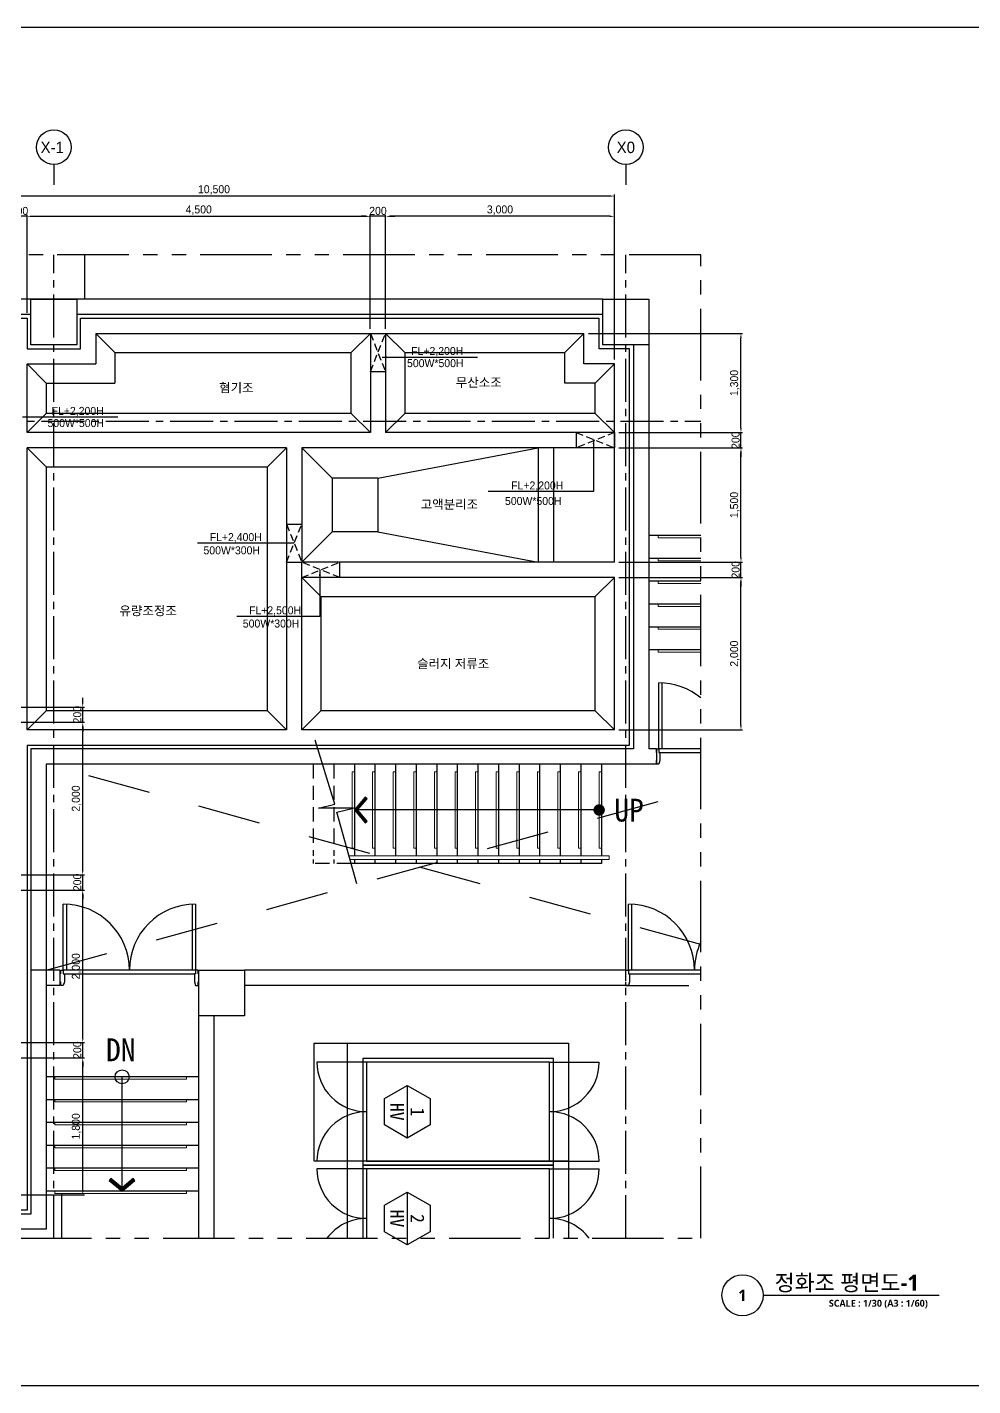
# Model space of a CAD drawing. Extents: x -446 to 204872, y -474580 to 19085.
# Drawn here: x 84985 to 97385, y 0 to 17820 of the extents above; entities that cross this region are included whole.
import ezdxf
from ezdxf.enums import TextEntityAlignment as Align

# ---------------------------------------------------------------- set-up
doc = ezdxf.new("R2010")
doc.units = 0
doc.header["$LTSCALE"] = 750
doc.header["$MEASUREMENT"] = 0
for name, pattern in [('CENTER2', [1.125, 0.75, -0.125, 0.125, -0.125]), ('HIDDEN2', [0.1875, 0.125, -0.0625]), ('PHANTOM2', [1.25, 0.625, -0.125, 0.125, -0.125, 0.125, -0.125]), ('지하2층 평면도 정화조변경안$0$HID', [2, 1.1, -0.9]), ('지하2층 평면도 정화조변경안$0$HIDDEN', [0.375, 0.25, -0.125])]:
    doc.linetypes.add(name, pattern=pattern)
doc.layers.get('0').update_dxf_attribs({"linetype": 'CONTINUOUS'})
doc.layers.get('DEFPOINTS').update_dxf_attribs({"linetype": 'CONTINUOUS'})
for name, color, linetype in [('A-ANNO-TEXT2', 3, 'CONTINUOUS'), ('A-ANNO-TITL', 7, 'CONTINUOUS'), ('AA-XXXX-TXT1', 2, 'CONTINUOUS'), ('지하2층 평면도 정화조변경안$0$A-ELE8', 8, 'CONTINUOUS'), ('지하2층 평면도 정화조변경안$0$A-PK', 6, 'CONTINUOUS'), ('지하2층 평면도 정화조변경안$0$AA-DWXM-DOOR', 7, 'CONTINUOUS'), ('지하2층 평면도 정화조변경안$0$COL', 2, 'CONTINUOUS'), ('지하2층 평면도 정화조변경안$0$FIN', 5, 'CONTINUOUS'), ('지하2층 평면도 정화조변경안$0$WAL', 3, 'CONTINUOUS')]:
    doc.layers.add(name, color=color, linetype=linetype)
for name, color, linetype, lineweight in [('지하2층 평면도 정화조변경안$0$XR-평면도$0$A-SSXK-LEAD', 7, 'CONTINUOUS', 25), ('지하2층 평면도 정화조변경안$0$XR-평면도$0$A-SSXM-STAIR', 7, 'CONTINUOUS', 25), ('지하2층 평면도 정화조변경안$0$XR-평면도$0$A-SSXS-HAND', 6, 'CONTINUOUS', 20), ('지하2층 평면도 정화조변경안$0$XR-평면도$0$A-SSXS-NONS', 8, 'CONTINUOUS', 18)]:
    doc.layers.add(name, color=color, linetype=linetype, lineweight=lineweight)
doc.styles.add('SH_대대리576', font='')
doc.styles.get("Standard").update_dxf_attribs({"font": 'NanumGothicBold.ttf'})
doc.styles.add('송현도면폼(2020)$0$기문-1', font='')
doc.styles.add('송현플러스-돋움체', font='')
doc.styles.add('지하2층 평면도 정화조변경안$0$돋움체', font='')
doc.styles.get('SH_대대리576').set_extended_font_data('NanumGothic', bold=True)
doc.styles.get('송현도면폼(2020)$0$기문-1').set_extended_font_data('Dotum')
doc.styles.get('송현플러스-돋움체').set_extended_font_data('DotumChe')
doc.styles.get('지하2층 평면도 정화조변경안$0$돋움체').set_extended_font_data('DotumChe')
doc.dimstyles.new('cwn', dxfattribs={"dimscale": 20, "dimtxt": 3, "dimasz": 2, "dimexe": 1, "dimexo": 2, "dimgap": 1, "dimtad": 1, "dimdec": 0, "dimzin": 1, "dimdsep": 46, "dimlunit": 6, "dimtxsty": 'Standard', "dimcen": 0.09, "dimclrd": 4, "dimclre": 4, "dimclrt": 7, "dimadec": 0, "dimazin": 0, "dimtfac": 1, "dimtdec": 0, "dimtix": 1, "dimtmove": 1, "dimatfit": 3, "dimfxl": 2, "dimtolj": 1, "dimtzin": 1, "dimarcsym": 0})

# ---------------------------------------------------------------- blocks, each defined once
blk = doc.blocks.new('*U241')
at = {"layer": 'A-ANNO-TITL'}
blk.add_line((0, 0), (3850, 0), dxfattribs=at)
blk.add_circle((-450, 0), 450, dxfattribs=at)
at = {"layer": 'AA-XXXX-TXT1', "style": 'SH_대대리576'}
blk.add_attdef('DWG.TITLE', (250, 100), '', height=350, dxfattribs=at)
at = {"layer": 'AA-XXXX-TXT1', "color": 7, "style": 'SH_대대리576'}
blk.add_attdef('NO1', text='', height=300, dxfattribs=at).set_placement((-450, 0), align=Align.MIDDLE)
at = {"layer": 'AA-XXXX-TXT1', "style": 'SH_대대리576'}
blk.add_attdef('SCALE', text='', height=150, dxfattribs=at).set_placement((3600, -100), align=Align.TOP_RIGHT)
blk = doc.blocks.new('지하2층 평면도 정화조변경안$0$XR-평면도$0$8F-PLAN$0$arrow2')
at = {"color": 8}
blk.add_lwpolyline([(0, 0.87), (0.74, 0), (0, -0.87), (0.15, -1), (1, 0), (0.15, 1)], close=True, dxfattribs=at)
for points in [[(0, 0.87), (0.15, 1), (0.74, 0), (1, 0)], [(0.74, 0), (1, 0), (0, -0.87), (0.15, -1)]]:
    blk.add_solid(points, dxfattribs=at)
blk = doc.blocks.new('*D958')
at = {"color": 4, "lineweight": -2, "ltscale": 100}
for p, q in [((84725, 15339), (84665, 15339)), ((84785, 13873), (84785, 15360)), ((84985, 15339), (84785, 15339)), ((84985, 14073), (84985, 15360)), ((85045, 15339), (85105, 15339))]:
    blk.add_line(p, q, dxfattribs=at)
at = {"color": 4}
for points in [[(84725, 15329), (84725, 15349), (84785, 15339)], [(85045, 15349), (85045, 15329), (84985, 15339)]]:
    blk.add_solid(points, dxfattribs=at)
at = {"layer": 'DEFPOINTS', "color": 0}
for p in [(84785, 15339), (84985, 14013), (84785, 13813)]:
    blk.add_point(p, dxfattribs=at)
at = {"color": 7, "insert": (84885, 15410), "char_height": 105, "attachment_point": 5, "style": '송현도면폼(2020)$0$기문-1'}
blk.add_mtext('\\A1;200', dxfattribs=at)
blk = doc.blocks.new('*D959')
at = {"color": 4, "lineweight": -2, "ltscale": 100}
for p, q in [((84985, 14073), (84985, 15360)), ((85045, 15339), (89425, 15339)), ((89485, 13863), (89485, 15360))]:
    blk.add_line(p, q, dxfattribs=at)
at = {"color": 4}
for points in [[(85045, 15349), (85045, 15329), (84985, 15339)], [(89425, 15329), (89425, 15349), (89485, 15339)]]:
    blk.add_solid(points, dxfattribs=at)
at = {"layer": 'DEFPOINTS', "color": 0}
for p in [(89485, 15339), (84985, 14013), (89485, 13803)]:
    blk.add_point(p, dxfattribs=at)
at = {"color": 7, "insert": (87235, 15420), "char_height": 105, "attachment_point": 5, "style": '송현도면폼(2020)$0$기문-1'}
blk.add_mtext('\\A1;4,500', dxfattribs=at)
blk = doc.blocks.new('*D960')
at = {"color": 4, "lineweight": -2, "ltscale": 100}
for p, q in [((89425, 15339), (89365, 15339)), ((89485, 14672), (89485, 15360)), ((89685, 15339), (89485, 15339)), ((89685, 14682), (89685, 15360)), ((89745, 15339), (89805, 15339))]:
    blk.add_line(p, q, dxfattribs=at)
at = {"color": 4}
for points in [[(89425, 15329), (89425, 15349), (89485, 15339)], [(89745, 15349), (89745, 15329), (89685, 15339)]]:
    blk.add_solid(points, dxfattribs=at)
at = {"layer": 'DEFPOINTS', "color": 0}
for p in [(89485, 15339), (89685, 14622), (89485, 14612)]:
    blk.add_point(p, dxfattribs=at)
at = {"color": 7, "insert": (89585, 15410), "char_height": 105, "attachment_point": 5, "style": '송현도면폼(2020)$0$기문-1'}
blk.add_mtext('\\A1;200', dxfattribs=at)
blk = doc.blocks.new('*D961')
at = {"color": 4, "lineweight": -2, "ltscale": 100}
for p, q in [((89685, 13863), (89685, 15360)), ((92625, 15339), (89745, 15339)), ((92685, 13463), (92685, 15360))]:
    blk.add_line(p, q, dxfattribs=at)
at = {"color": 4}
for points in [[(89745, 15349), (89745, 15329), (89685, 15339)], [(92625, 15329), (92625, 15349), (92685, 15339)]]:
    blk.add_solid(points, dxfattribs=at)
at = {"layer": 'DEFPOINTS', "color": 0}
for p in [(89685, 15339), (89685, 13803), (92685, 13403)]:
    blk.add_point(p, dxfattribs=at)
at = {"color": 7, "insert": (91185, 15420), "char_height": 105, "attachment_point": 5, "style": '송현도면폼(2020)$0$기문-1'}
blk.add_mtext('\\A1;3,000', dxfattribs=at)
blk = doc.blocks.new('*D974')
at = {"color": 4, "lineweight": -2, "ltscale": 100}
for p, q in [((84845, 4303), (85735, 4303)), ((85714, 2563), (85714, 4243)), ((84845, 2503), (85735, 2503))]:
    blk.add_line(p, q, dxfattribs=at)
at = {"color": 4}
for points in [[(85724, 4243), (85704, 4243), (85714, 4303)], [(85704, 2563), (85724, 2563), (85714, 2503)]]:
    blk.add_solid(points, dxfattribs=at)
at = {"layer": 'DEFPOINTS', "color": 0}
for p in [(84785, 4303), (85714, 4303), (84785, 2503)]:
    blk.add_point(p, dxfattribs=at)
at = {"color": 7, "insert": (85633, 3403), "char_height": 105, "attachment_point": 5, "rotation": 90, "style": '송현도면폼(2020)$0$기문-1'}
blk.add_mtext('\\A1;1,800', dxfattribs=at)
blk = doc.blocks.new('*D975')
at = {"color": 4, "lineweight": -2, "ltscale": 100}
for p, q in [((84845, 4503), (85735, 4503)), ((85714, 4563), (85714, 4623)), ((85714, 4303), (85714, 4503)), ((84845, 4303), (85735, 4303)), ((85714, 4243), (85714, 4183))]:
    blk.add_line(p, q, dxfattribs=at)
at = {"color": 4}
for points in [[(85704, 4563), (85724, 4563), (85714, 4503)], [(85724, 4243), (85704, 4243), (85714, 4303)]]:
    blk.add_solid(points, dxfattribs=at)
at = {"layer": 'DEFPOINTS', "color": 0}
for p in [(84785, 4503), (85714, 4503), (84785, 4303)]:
    blk.add_point(p, dxfattribs=at)
at = {"color": 7, "insert": (85643, 4403), "char_height": 105, "attachment_point": 5, "rotation": 90, "style": '송현도면폼(2020)$0$기문-1'}
blk.add_mtext('\\A1;200', dxfattribs=at)
blk = doc.blocks.new('*D976')
at = {"color": 4, "lineweight": -2, "ltscale": 100}
for p, q in [((84845, 6503), (85735, 6503)), ((85714, 4563), (85714, 6443)), ((84845, 4503), (85735, 4503))]:
    blk.add_line(p, q, dxfattribs=at)
at = {"color": 4}
for points in [[(85724, 6443), (85704, 6443), (85714, 6503)], [(85704, 4563), (85724, 4563), (85714, 4503)]]:
    blk.add_solid(points, dxfattribs=at)
at = {"layer": 'DEFPOINTS', "color": 0}
for p in [(84785, 6503), (85714, 6503), (84785, 4503)]:
    blk.add_point(p, dxfattribs=at)
at = {"color": 7, "insert": (85633, 5503), "char_height": 105, "attachment_point": 5, "rotation": 90, "style": '송현도면폼(2020)$0$기문-1'}
blk.add_mtext('\\A1;2,000', dxfattribs=at)
blk = doc.blocks.new('*D977')
at = {"color": 4, "lineweight": -2, "ltscale": 100}
for p, q in [((85714, 6763), (85714, 6823)), ((84845, 6703), (85735, 6703)), ((85714, 6503), (85714, 6703)), ((84845, 6503), (85735, 6503)), ((85714, 6443), (85714, 6383))]:
    blk.add_line(p, q, dxfattribs=at)
at = {"color": 4}
for points in [[(85704, 6763), (85724, 6763), (85714, 6703)], [(85724, 6443), (85704, 6443), (85714, 6503)]]:
    blk.add_solid(points, dxfattribs=at)
at = {"layer": 'DEFPOINTS', "color": 0}
for p in [(84785, 6703), (85714, 6703), (84785, 6503)]:
    blk.add_point(p, dxfattribs=at)
at = {"color": 7, "insert": (85643, 6603), "char_height": 105, "attachment_point": 5, "rotation": 90, "style": '송현도면폼(2020)$0$기문-1'}
blk.add_mtext('\\A1;200', dxfattribs=at)
blk = doc.blocks.new('*D978')
at = {"color": 4, "lineweight": -2, "ltscale": 100}
for p, q in [((85081, 8703), (85735, 8703)), ((85714, 6763), (85714, 8643)), ((84845, 6703), (85735, 6703))]:
    blk.add_line(p, q, dxfattribs=at)
at = {"color": 4}
for points in [[(85724, 8643), (85704, 8643), (85714, 8703)], [(85704, 6763), (85724, 6763), (85714, 6703)]]:
    blk.add_solid(points, dxfattribs=at)
at = {"layer": 'DEFPOINTS', "color": 0}
for p in [(85021, 8703), (85714, 8703), (84785, 6703)]:
    blk.add_point(p, dxfattribs=at)
at = {"color": 7, "insert": (85633, 7703), "char_height": 105, "attachment_point": 5, "rotation": 90, "style": '송현도면폼(2020)$0$기문-1'}
blk.add_mtext('\\A1;2,000', dxfattribs=at)
blk = doc.blocks.new('*D979')
at = {"color": 4, "lineweight": -2, "ltscale": 100}
for p, q in [((92745, 10603), (94366, 10603)), ((94345, 8663), (94345, 10543)), ((92745, 8603), (94366, 8603))]:
    blk.add_line(p, q, dxfattribs=at)
at = {"color": 4}
for points in [[(94355, 10543), (94335, 10543), (94345, 10603)], [(94335, 8663), (94355, 8663), (94345, 8603)]]:
    blk.add_solid(points, dxfattribs=at)
at = {"layer": 'DEFPOINTS', "color": 0}
for p in [(92685, 10603), (94345, 10603), (92685, 8603)]:
    blk.add_point(p, dxfattribs=at)
at = {"color": 7, "insert": (94265, 9603), "char_height": 105, "attachment_point": 5, "rotation": 90, "style": '송현도면폼(2020)$0$기문-1'}
blk.add_mtext('\\A1;2,000', dxfattribs=at)
blk = doc.blocks.new('*D980')
at = {"color": 4, "lineweight": -2, "ltscale": 100}
for p, q in [((94345, 10863), (94345, 10923)), ((92745, 10803), (94366, 10803)), ((94345, 10603), (94345, 10803)), ((92745, 10603), (94366, 10603)), ((94345, 10543), (94345, 10483))]:
    blk.add_line(p, q, dxfattribs=at)
at = {"color": 4}
for points in [[(94335, 10863), (94355, 10863), (94345, 10803)], [(94355, 10543), (94335, 10543), (94345, 10603)]]:
    blk.add_solid(points, dxfattribs=at)
at = {"layer": 'DEFPOINTS', "color": 0}
for p in [(92685, 10803), (94345, 10803), (92685, 10603)]:
    blk.add_point(p, dxfattribs=at)
at = {"color": 7, "insert": (94275, 10703), "char_height": 105, "attachment_point": 5, "rotation": 90, "style": '송현도면폼(2020)$0$기문-1'}
blk.add_mtext('\\A1;200', dxfattribs=at)
blk = doc.blocks.new('*D981')
at = {"color": 4, "lineweight": -2, "ltscale": 100}
for p, q in [((82185, 14471), (82185, 15626)), ((92625, 15605), (82245, 15605)), ((92685, 14471), (92685, 15626))]:
    blk.add_line(p, q, dxfattribs=at)
at = {"color": 4}
for points in [[(82245, 15615), (82245, 15595), (82185, 15605)], [(92625, 15595), (92625, 15615), (92685, 15605)]]:
    blk.add_solid(points, dxfattribs=at)
at = {"layer": 'DEFPOINTS', "color": 0}
for p in [(82185, 15605), (82185, 14411), (92685, 14411)]:
    blk.add_point(p, dxfattribs=at)
at = {"color": 7, "insert": (87435, 15685), "char_height": 105, "attachment_point": 5, "style": '송현도면폼(2020)$0$기문-1'}
blk.add_mtext('\\A1;10,500', dxfattribs=at)
blk = doc.blocks.new('A$Ca4545229')
at = {"color": 7}
blk.add_line((456, 228), (720, 228), dxfattribs=at)
blk.add_circle((228, 228), 228, dxfattribs=at)
blk = doc.blocks.new('*D991')
at = {"color": 4, "lineweight": -2}
for p, q in [((85714, 8963), (85714, 9023)), ((84845, 8903), (85735, 8903)), ((85714, 8703), (85714, 8903)), ((84845, 8703), (85735, 8703)), ((85714, 8643), (85714, 8583))]:
    blk.add_line(p, q, dxfattribs=at)
at = {"color": 4}
for points in [[(85704, 8963), (85724, 8963), (85714, 8903)], [(85724, 8643), (85704, 8643), (85714, 8703)]]:
    blk.add_solid(points, dxfattribs=at)
at = {"layer": 'DEFPOINTS', "color": 0}
for p in [(84785, 8903), (85714, 8903), (84785, 8703)]:
    blk.add_point(p, dxfattribs=at)
at = {"color": 7, "insert": (85643, 8803), "char_height": 105, "attachment_point": 5, "rotation": 90, "style": '송현도면폼(2020)$0$기문-1'}
blk.add_mtext('\\A1;200', dxfattribs=at)
blk = doc.blocks.new('*D997')
at = {"color": 4, "lineweight": -2}
for p, q in [((92745, 12303), (94366, 12303)), ((94345, 10863), (94345, 12243)), ((92745, 10803), (94366, 10803))]:
    blk.add_line(p, q, dxfattribs=at)
at = {"color": 4}
for points in [[(94355, 12243), (94335, 12243), (94345, 12303)], [(94335, 10863), (94355, 10863), (94345, 10803)]]:
    blk.add_solid(points, dxfattribs=at)
at = {"layer": 'DEFPOINTS', "color": 0}
for p in [(92685, 12303), (94345, 12303), (92685, 10803)]:
    blk.add_point(p, dxfattribs=at)
at = {"color": 7, "insert": (94265, 11553), "char_height": 105, "attachment_point": 5, "rotation": 90, "style": '송현도면폼(2020)$0$기문-1'}
blk.add_mtext('\\A1;1,500', dxfattribs=at)
blk = doc.blocks.new('*D998')
at = {"color": 4, "lineweight": -2}
for p, q in [((92745, 12503), (94366, 12503)), ((94345, 12563), (94345, 12623)), ((94345, 12303), (94345, 12503)), ((92745, 12303), (94366, 12303)), ((94345, 12243), (94345, 12183))]:
    blk.add_line(p, q, dxfattribs=at)
at = {"color": 4}
for points in [[(94335, 12563), (94355, 12563), (94345, 12503)], [(94355, 12243), (94335, 12243), (94345, 12303)]]:
    blk.add_solid(points, dxfattribs=at)
at = {"layer": 'DEFPOINTS', "color": 0}
for p in [(92685, 12503), (94345, 12503), (92685, 12303)]:
    blk.add_point(p, dxfattribs=at)
at = {"color": 7, "insert": (94275, 12403), "char_height": 105, "attachment_point": 5, "rotation": 90, "style": '송현도면폼(2020)$0$기문-1'}
blk.add_mtext('\\A1;200', dxfattribs=at)
blk = doc.blocks.new('*D999')
at = {"color": 4, "lineweight": -2}
for p, q in [((92345, 13803), (94366, 13803)), ((94345, 12563), (94345, 13743)), ((92745, 12503), (94366, 12503))]:
    blk.add_line(p, q, dxfattribs=at)
at = {"color": 4}
for points in [[(94355, 13743), (94335, 13743), (94345, 13803)], [(94335, 12563), (94355, 12563), (94345, 12503)]]:
    blk.add_solid(points, dxfattribs=at)
at = {"layer": 'DEFPOINTS', "color": 0}
for p in [(92285, 13803), (94345, 13803), (92685, 12503)]:
    blk.add_point(p, dxfattribs=at)
at = {"color": 7, "insert": (94265, 13153), "char_height": 105, "attachment_point": 5, "rotation": 90, "style": '송현도면폼(2020)$0$기문-1'}
blk.add_mtext('\\A1;1,300', dxfattribs=at)

msp = doc.modelspace()

# ---------------------------------------------------------------- linework, layer by layer
at = {"color": 1, "linetype": 'CENTER2'}
for p, q in [((85335.4, 1937.4), (85335.4, 14832.7)), ((92835.4, 1937.4), (92835.4, 14832.7)), ((79266.8, 12652.7), (93818.1, 12652.7))]:
    msp.add_line(p, q, dxfattribs=at)
at = {"linetype": 'Continuous'}
for p, q in [((92485.4, 13602.7), (92485.4, 14002.7)), ((85885.4, 13802.7), (89485.4, 13802.7)), ((85885.4, 13802.7), (85885.4, 13402.7)), ((89485.4, 13802.7), (89485.4, 12502.7)), ((89685.4, 13802.7), (92285.4, 13802.7)), ((89685.4, 13802.7), (89685.4, 12502.7)), ((92285.4, 13402.7), (92285.4, 13802.7)), ((92885.4, 13602.7), (92485.4, 13602.7)), ((92885.4, 8402.7), (92885.4, 13602.7)), ((84985.4, 12502.7), (84985.4, 13402.7)), ((92685.4, 13402.7), (92285.4, 13402.7)), ((92685.4, 10802.7), (92685.4, 13402.7)), ((89485.4, 12502.7), (84985.4, 12502.7)), ((92685.4, 12502.7), (89685.4, 12502.7)), ((88385.4, 12302.7), (84985.4, 12302.7)), ((84985.4, 8602.7), (84985.4, 12302.7)), ((88385.4, 12302.7), (88385.4, 8602.7)), ((92685.4, 12302.7), (88585.4, 12302.7)), ((88585.4, 12302.7), (88585.4, 10802.7)), ((91685.4, 12302.7), (91685.4, 10802.7)), ((91885.4, 12302.7), (91885.4, 10802.7)), ((92685.4, 10802.7), (88585.4, 10802.7)), ((92685.4, 10602.7), (88585.4, 10602.7)), ((88585.4, 8602.7), (88585.4, 10602.7)), ((92685.4, 8602.7), (92685.4, 10602.7)), ((88385.4, 8602.7), (84985.4, 8602.7)), ((92685.4, 8602.7), (88585.4, 8602.7)), ((84985.4, 8402.7), (92885.4, 8402.7)), ((84985.4, 8402.7), (84985.4, 2302.7)), ((84985.4, 2302.7), (80035.4, 2302.7))]:
    msp.add_line(p, q, dxfattribs=at)
at = {"color": 8}
for p, q in [((86135.4, 13552.7), (85885.4, 13802.7)), ((89485.4, 13802.7), (89235.4, 13552.7)), ((89935.4, 13552.7), (89685.4, 13802.7)), ((92285.4, 13802.7), (92035.4, 13552.7)), ((86135.4, 13552.7), (89235.4, 13552.7)), ((86135.4, 13552.7), (86135.4, 13152.7)), ((89235.4, 12752.7), (89235.4, 13552.7)), ((89935.4, 13552.7), (92035.4, 13552.7)), ((89935.4, 13552.7), (89935.4, 12752.7)), ((92035.4, 13152.7), (92035.4, 13552.7)), ((85235.4, 13152.7), (84985.4, 13402.7)), ((92685.4, 13402.7), (92435.4, 13152.7)), ((85235.4, 13152.7), (85235.4, 12752.7)), ((85235.4, 13152.7), (86135.4, 13152.7)), ((92435.4, 13152.7), (92035.4, 13152.7)), ((92435.4, 12752.7), (92435.4, 13152.7)), ((85235.4, 12752.7), (84985.4, 12502.7)), ((89235.4, 12752.7), (85235.4, 12752.7)), ((89235.4, 12752.7), (89485.4, 12502.7)), ((89935.4, 12752.7), (89685.4, 12502.7)), ((92435.4, 12752.7), (89935.4, 12752.7)), ((92435.4, 12752.7), (92685.4, 12502.7)), ((85235.4, 12052.7), (84985.4, 12302.7)), ((88385.4, 12302.7), (88135.4, 12052.7)), ((88985.4, 11902.7), (88585.4, 12302.7)), ((89585.4, 11902.7), (91685.4, 12302.7)), ((85235.4, 12052.7), (88135.4, 12052.7)), ((85235.4, 12052.7), (85235.4, 8852.7)), ((88135.4, 8852.7), (88135.4, 12052.7)), ((88985.4, 11902.7), (88985.4, 11202.7)), ((89585.4, 11902.7), (88985.4, 11902.7)), ((89585.4, 11902.7), (89585.4, 11202.7)), ((88985.4, 11202.7), (88585.4, 10802.7)), ((89585.4, 11202.7), (88985.4, 11202.7)), ((89585.4, 11202.7), (91685.4, 10802.7)), ((88835.4, 10352.7), (88585.4, 10602.7)), ((92685.4, 10602.7), (92435.4, 10352.7)), ((88835.4, 10352.7), (92435.4, 10352.7)), ((88835.4, 10352.7), (88835.4, 8852.7)), ((92435.4, 8852.7), (92435.4, 10352.7)), ((85235.4, 8852.7), (84985.4, 8602.7)), ((88135.4, 8852.7), (85235.4, 8852.7)), ((88135.4, 8852.7), (88385.4, 8602.7)), ((88835.4, 8852.7), (88585.4, 8602.7)), ((92435.4, 8852.7), (88835.4, 8852.7)), ((92435.4, 8852.7), (92685.4, 8602.7))]:
    msp.add_line(p, q, dxfattribs=at)
at = {"color": 1, "linetype": 'HIDDEN2', "ltscale": 5}
for p, q in [((89485.4, 13802.7), (89685.4, 13802.7)), ((89485.4, 13302.7), (89685.4, 13302.7)), ((92185.4, 12502.7), (92185.4, 12302.7)), ((92685.4, 12502.7), (92685.4, 12302.7)), ((88385.4, 11302.7), (88585.4, 11302.7)), ((88385.4, 10802.7), (88585.4, 10802.7)), ((88585.4, 10602.7), (88585.4, 10802.7)), ((89085.4, 10602.7), (89085.4, 10802.7))]:
    msp.add_line(p, q, dxfattribs=at)
at = {"color": 1, "linetype": 'HIDDEN2'}
for p, q in [((89485.4, 13302.7), (89685.4, 13802.7)), ((89485.4, 13802.7), (89685.4, 13302.7)), ((92185.4, 12502.7), (92685.4, 12302.7)), ((92685.4, 12502.7), (92185.4, 12302.7)), ((88385.4, 10802.7), (88585.4, 11302.7)), ((88385.4, 11302.7), (88585.4, 10802.7)), ((89085.4, 10602.7), (88585.4, 10802.7)), ((88585.4, 10602.7), (89085.4, 10802.7))]:
    msp.add_line(p, q, dxfattribs=at)
at = {"color": 7}
msp.add_line((84985.4, 13402.7), (85885.4, 13402.7), dxfattribs=at)
msp.add_line((85235.4, 5452.7), (85035.4, 5452.7))
at = {"color": 5}
msp.add_line((85435.4, 2522.7), (85435.4, 1937.4), dxfattribs=at)
at = {"color": 11, "linetype": 'PHANTOM2', "ltscale": 2, "elevation": -103000}
msp.add_lwpolyline([(79266.8, 1937.4), (93818.1, 1937.4), (93818.1, 14832.7), (79266.8, 14832.7)], close=True, dxfattribs=at)
at = {"linetype": 'Continuous'}
msp.add_lwpolyline([(81985.4, 8102.7), (81985.4, 14002.7), (84985.4, 14002.7), (84985.4, 13602.7), (85685.4, 13602.7), (85685.4, 14002.7), (92485.4, 14002.7)], dxfattribs=at)
at = {"color": 8}
msp.add_lwpolyline([(86230.4, 2596.5), (86230.4, 4052.7)], dxfattribs=at)
msp.add_circle((86230.4, 4052.7), 92, dxfattribs=at)
at = {"layer": 'DEFPOINTS', "color": 151}
msp.add_lwpolyline([(75600, 17820), (100800, 17820), (100800, 0), (75600, 0)], close=True, dxfattribs=at)
at = {"layer": '지하2층 평면도 정화조변경안$0$A-ELE8', "linetype": '지하2층 평면도 정화조변경안$0$HID'}
msp.add_line((93818.1, 5788), (85235.4, 8152.7), dxfattribs=at)
at = {"layer": '지하2층 평면도 정화조변경안$0$A-ELE8', "color": 8, "linetype": '지하2층 평면도 정화조변경안$0$HID'}
msp.add_line((85235.4, 5452.7), (93818.1, 7817.3), dxfattribs=at)
at = {"layer": '지하2층 평면도 정화조변경안$0$A-PK'}
for points in [[(85735.4, 14252.7), (80735.4, 14252.7), (80735.4, 14832.7)], [(85735.4, 14832.7), (85735.4, 14252.7)]]:
    msp.add_lwpolyline(points, dxfattribs=at)
at = {"layer": '지하2층 평면도 정화조변경안$0$AA-DWXM-DOOR', "color": 4, "ltscale": 0.3}
for p, q in [((93283.4, 8304.7), (93818.1, 8304.7)), ((93818.1, 8352.7), (93309, 8352.7))]:
    msp.add_line(p, q, dxfattribs=at)
at = {"layer": '지하2층 평면도 정화조변경안$0$AA-DWXM-DOOR', "color": 8, "ltscale": 0.3}
for p, q in [((85473.4, 5404.7), (87177.4, 5404.7)), ((87151.8, 5452.7), (85499, 5452.7)), ((92883.4, 5404.7), (93818.1, 5404.7)), ((93818.1, 5452.7), (92909, 5452.7))]:
    msp.add_line(p, q, dxfattribs=at)
at = {"layer": '지하2층 평면도 정화조변경안$0$AA-DWXM-DOOR', "color": 4, "ltscale": 0.3}
msp.add_lwpolyline([(93309, 9218.1), (93309, 8352.7), (93269, 8352.7), (93269, 9219.1)], dxfattribs=at)
at = {"layer": '지하2층 평면도 정화조변경안$0$AA-DWXM-DOOR', "color": 4}
msp.add_lwpolyline([(93235.4, 8304.7), (93235.4, 8352.7), (93269, 8352.7), (93269, 8304.7), (93283.4, 8304.7), (93283.4, 8200.7), (93269, 8152.7), (93235.4, 8152.7), (93235.4, 8200.7)], dxfattribs=at)
at = {"layer": '지하2층 평면도 정화조변경안$0$AA-DWXM-DOOR', "color": 8, "ltscale": 0.3}
for points in [[(85499, 6318.1), (85499, 5452.7), (85459, 5452.7), (85459, 6319.1)], [(87191.8, 6319.1), (87191.8, 5452.7), (87151.8, 5452.7), (87151.8, 6318.1)], [(92909, 6318.1), (92909, 5452.7), (92869, 5452.7), (92869, 6319.1)]]:
    msp.add_lwpolyline(points, dxfattribs=at)
at = {"layer": '지하2층 평면도 정화조변경안$0$AA-DWXM-DOOR', "color": 8}
for points in [[(85425.4, 5404.7), (85425.4, 5452.7), (85459, 5452.7), (85459, 5404.7), (85473.4, 5404.7), (85473.4, 5300.7), (85459, 5252.7), (85425.4, 5252.7), (85425.4, 5300.7)], [(87225.4, 5404.7), (87225.4, 5452.7), (87191.8, 5452.7), (87191.8, 5404.7), (87177.4, 5404.7), (87177.4, 5300.7), (87191.8, 5252.7), (87225.4, 5252.7), (87225.4, 5300.7)], [(92835.4, 5404.7), (92835.4, 5452.7), (92869, 5452.7), (92869, 5404.7), (92883.4, 5404.7), (92883.4, 5300.7), (92869, 5252.7), (92835.4, 5252.7), (92835.4, 5300.7)]]:
    msp.add_lwpolyline(points, dxfattribs=at)
at = {"layer": '지하2층 평면도 정화조변경안$0$AA-DWXM-DOOR', "color": 4, "ltscale": 0.3}
msp.add_arc((93269, 8352.7), 866.4, 50.66729, 90, dxfattribs=at)
at = {"layer": '지하2층 평면도 정화조변경안$0$AA-DWXM-DOOR', "color": 8, "ltscale": 0.3}
for centre, start, end in [((85459, 5452.7), 0, 90), ((87191.8, 5452.7), 90, 180), ((92869, 5452.7), 0, 90), ((94601.8, 5452.7), 154.7556, 180)]:
    msp.add_arc(centre, 866.4, start, end, dxfattribs=at)
at = {"layer": '지하2층 평면도 정화조변경안$0$COL'}
for p, q in [((92535.4, 14252.7), (81735.4, 14252.7)), ((85035.4, 14052.7), (81935.4, 14052.7)), ((92535.4, 14052.7), (85635.4, 14052.7)), ((92935.4, 13652.7), (92935.4, 8352.7)), ((93135.4, 13652.7), (93135.4, 8352.7)), ((91927.8, 8352.7), (85035.4, 8352.7)), ((85035.4, 8352.7), (85035.4, 2252.7)), ((92935.4, 8352.7), (91927.8, 8352.7)), ((93235.4, 8352.7), (93135.4, 8352.7)), ((93235.4, 8352.7), (93235.4, 8152.7)), ((87435.4, 8152.7), (85235.4, 8152.7)), ((85235.4, 8152.7), (85235.4, 2052.7)), ((93235.4, 8152.7), (87435.4, 8152.7)), ((85035.4, 2252.7), (80035.4, 2252.7)), ((85235.4, 2052.7), (80035.4, 2052.7))]:
    msp.add_line(p, q, dxfattribs=at)
at = {"layer": '지하2층 평면도 정화조변경안$0$COL', "color": 8}
for p, q in [((92835.4, 5452.7), (87835.4, 5452.7)), ((92835.4, 5252.7), (87835.4, 5252.7)), ((87235.4, 1937.4), (87235.4, 4852.7)), ((87435.4, 1937.4), (87435.4, 4852.7))]:
    msp.add_line(p, q, dxfattribs=at)
at = {"layer": '지하2층 평면도 정화조변경안$0$COL', "color": 8, "linetype": '지하2층 평면도 정화조변경안$0$HID'}
msp.add_line((92835.4, 5252.7), (93818.1, 5252.7), dxfattribs=at)
at = {"layer": '지하2층 평면도 정화조변경안$0$COL'}
for points in [[(85035.4, 14252.7), (85635.4, 14252.7), (85635.4, 13652.7), (85035.4, 13652.7), (85035.4, 14252.7)], [(92535.4, 14252.7), (93135.4, 14252.7), (93135.4, 13652.7), (92535.4, 13652.7), (92535.4, 14252.7)], [(85235.4, 5452.7), (85235.4, 5252.7)]]:
    msp.add_lwpolyline(points, dxfattribs=at)
at = {"layer": '지하2층 평면도 정화조변경안$0$COL', "color": 8}
msp.add_lwpolyline([(87235.4, 5452.7), (87835.4, 5452.7), (87835.4, 4852.7), (87235.4, 4852.7), (87235.4, 5452.7)], dxfattribs=at)
at = {"layer": '지하2층 평면도 정화조변경안$0$FIN', "color": 8, "ltscale": 3}
for p, q in [((89435.4, 4244.6), (88785.4, 4244.6)), ((91835.4, 4244.6), (92485.4, 4244.6)), ((89435.4, 2944.6), (88785.4, 2944.6)), ((91835.4, 2944.6), (92485.4, 2944.6)), ((89435.4, 2844.6), (88785.4, 2844.6)), ((91835.4, 2844.6), (92485.4, 2844.6))]:
    msp.add_line(p, q, dxfattribs=at)
at = {"layer": '지하2층 평면도 정화조변경안$0$FIN', "color": 8}
for p, q in [((89970.1, 3941), (89970.1, 3248.2)), ((89970.1, 2541), (89970.1, 1848.2))]:
    msp.add_line(p, q, dxfattribs=at)
at = {"layer": '지하2층 평면도 정화조변경안$0$FIN', "color": 8, "ltscale": 3}
for points in [[(88748.9, 4494.6), (92085.4, 4494.6), (92085.4, 2944.6), (88748.9, 2944.6)], [(89385.4, 4294.6), (89385.4, 2894.6), (91885.4, 2894.6), (91885.4, 4294.6)], [(89435.4, 4244.6), (89435.4, 2944.6), (91835.4, 2944.6), (91835.4, 4244.6)]]:
    msp.add_lwpolyline(points, close=True, dxfattribs=at)
for points in [[(89185.4, 1937.4), (89185.4, 4494.6), (92085.4, 4494.6), (92085.4, 1937.4)], [(91885.4, 1937.4), (91885.4, 2894.6), (89385.4, 2894.6), (89385.4, 1937.4)], [(91835.4, 1937.4), (91835.4, 2844.6), (89435.4, 2844.6), (89435.4, 1937.4)]]:
    msp.add_lwpolyline(points, dxfattribs=at)
at = {"layer": '지하2층 평면도 정화조변경안$0$FIN', "color": 8}
for points in [[(89670.1, 3767.8), (89970.1, 3941), (90270.1, 3767.8), (90270.1, 3421.4), (89970.1, 3248.2), (89670.1, 3421.4)], [(89670.1, 2367.8), (89970.1, 2541), (90270.1, 2367.8), (90270.1, 2021.4), (89970.1, 1848.2), (89670.1, 2021.4)]]:
    msp.add_lwpolyline(points, close=True, dxfattribs=at)
at = {"layer": '지하2층 평면도 정화조변경안$0$FIN', "color": 8, "ltscale": 3}
for centre, start, end in [((89433.4, 4242.6), 179.82302, 270.17698), ((91837.4, 4242.6), 269.82302, 0.17698), ((89433.4, 2946.6), 89.82302, 180.17698), ((91837.4, 2946.6), 359.82302, 90.17698), ((89433.4, 2842.6), 179.82302, 270.17698), ((91837.4, 2842.6), 269.82302, 0.17698), ((89433.4, 1546.6), 89.82302, 142.9003), ((91837.4, 1546.6), 37.0997, 90.17698)]:
    msp.add_arc(centre, 648, start, end, dxfattribs=at)
at = {"layer": '지하2층 평면도 정화조변경안$0$WAL', "color": 8}
for p, q in [((85415.4, 5452.7), (85235.4, 5452.7)), ((85415.4, 5452.7), (85415.4, 5252.7)), ((85415.4, 5252.7), (85235.4, 5252.7))]:
    msp.add_line(p, q, dxfattribs=at)
at = {"layer": '지하2층 평면도 정화조변경안$0$XR-평면도$0$A-SSXK-LEAD', "color": 8}
msp.add_line((92485.4, 7552.6), (89275.4, 7552.7), dxfattribs=at)
msp.add_lwpolyline([(89306.3, 6584.8), (89047.3, 7523.9), (89264.6, 7577.6), (88807.1, 7577.6), (89020.9, 7630.6), (88763.5, 8470.5)], dxfattribs=at)
at = {"layer": '지하2층 평면도 정화조변경안$0$XR-평면도$0$A-SSXK-LEAD', "color": 8, "const_width": 75}
msp.add_lwpolyline([(92522.9, 7552.6, -1), (92447.9, 7552.6, -1)], format="xyb", close=True, dxfattribs=at)
at = {"layer": '지하2층 평면도 정화조변경안$0$XR-평면도$0$A-SSXM-STAIR'}
for p, q in [((93818.1, 11152.7), (93135.4, 11152.7)), ((93818.1, 10852.7), (93135.4, 10852.7)), ((93818.1, 10552.7), (93135.4, 10552.7)), ((93818.1, 10252.7), (93135.4, 10252.7)), ((93818.1, 9952.7), (93135.4, 9952.7)), ((93818.1, 9652.7), (93135.4, 9652.7))]:
    msp.add_line(p, q, dxfattribs=at)
at = {"layer": '지하2층 평면도 정화조변경안$0$XR-평면도$0$A-SSXM-STAIR', "color": 8, "linetype": '지하2층 평면도 정화조변경안$0$HIDDEN'}
for p, q in [((88735.4, 8152.7), (88735.4, 6952.6)), ((89005.4, 8152.7), (89005.4, 6952.6)), ((89232.5, 6852.6), (88735.4, 6852.6))]:
    msp.add_line(p, q, dxfattribs=at)
at = {"layer": '지하2층 평면도 정화조변경안$0$XR-평면도$0$A-SSXM-STAIR', "color": 8}
for p, q in [((89275.4, 8152.7), (89275.4, 6952.6)), ((89545.4, 8152.7), (89545.4, 6952.6)), ((89815.4, 8152.7), (89815.4, 6952.6)), ((90085.4, 8152.7), (90085.4, 6952.6)), ((90355.4, 8152.7), (90355.4, 6952.6)), ((90625.4, 8152.7), (90625.4, 6952.6)), ((90895.4, 8152.7), (90895.4, 6952.6)), ((91165.4, 8152.7), (91165.4, 6952.6)), ((91435.4, 8152.7), (91435.4, 6952.6)), ((91705.4, 8152.7), (91705.4, 6952.6)), ((91975.4, 8152.7), (91975.4, 6952.6)), ((92245.4, 8152.7), (92245.4, 6952.6)), ((92515.4, 8152.7), (92515.4, 6952.6)), ((88735.4, 6902.6), (88735.4, 6852.6)), ((89005.4, 6902.6), (89005.4, 6852.6)), ((92515.4, 6852.6), (89232.5, 6852.6)), ((89275.4, 6902.6), (89275.4, 6852.6)), ((89545.4, 6902.6), (89545.4, 6852.6)), ((89815.4, 6902.6), (89815.4, 6852.6)), ((90085.4, 6902.6), (90085.4, 6852.6)), ((90355.4, 6902.6), (90355.4, 6852.6)), ((90625.4, 6902.6), (90625.4, 6852.6)), ((90895.4, 6902.6), (90895.4, 6852.6)), ((91165.4, 6902.6), (91165.4, 6852.6)), ((91435.4, 6902.6), (91435.4, 6852.6)), ((91705.4, 6902.6), (91705.4, 6852.6)), ((91975.4, 6902.6), (91975.4, 6852.6)), ((92245.4, 6902.6), (92245.4, 6852.6)), ((92515.4, 6902.6), (92515.4, 6852.6)), ((87225.4, 4052.7), (85235.4, 4052.7)), ((87225.4, 3752.7), (85235.4, 3752.7)), ((87225.4, 3452.7), (85235.4, 3452.7)), ((87225.4, 3152.7), (85235.4, 3152.7)), ((87225.4, 2852.7), (85235.4, 2852.7)), ((87225.4, 2552.7), (85235.4, 2552.7))]:
    msp.add_line(p, q, dxfattribs=at)
at = {"layer": '지하2층 평면도 정화조변경안$0$XR-평면도$0$A-SSXS-HAND', "color": 8}
for p, q in [((89204.9, 6952.6), (92615.4, 6952.6)), ((92615.4, 6952.6), (92615.4, 6902.6)), ((89218.7, 6902.6), (92615.4, 6902.6))]:
    msp.add_line(p, q, dxfattribs=at)
at = {"layer": '지하2층 평면도 정화조변경안$0$XR-평면도$0$A-SSXS-NONS'}
for points in [[(93818.1, 11122.7), (93260.4, 11122.7), (93260.4, 11152.7)], [(93818.1, 10822.7), (93260.4, 10822.7), (93260.4, 10852.7)], [(93818.1, 10522.7), (93260.4, 10522.7), (93260.4, 10552.7)], [(93818.1, 10222.7), (93260.4, 10222.7), (93260.4, 10252.7)], [(93818.1, 9922.7), (93260.4, 9922.7), (93260.4, 9952.7)], [(93818.1, 9622.7), (93260.4, 9622.7), (93260.4, 9652.7)]]:
    msp.add_lwpolyline(points, dxfattribs=at)
at = {"layer": '지하2층 평면도 정화조변경안$0$XR-평면도$0$A-SSXS-NONS', "color": 8}
for points in [[(89275.4, 8052.7), (89245.4, 8052.7), (89245.4, 7052.6), (89275.4, 7052.6)], [(89545.4, 8052.7), (89515.4, 8052.7), (89515.4, 7052.6), (89545.4, 7052.6)], [(89815.4, 8052.7), (89785.4, 8052.7), (89785.4, 7052.6), (89815.4, 7052.6)], [(90085.4, 8052.7), (90055.4, 8052.7), (90055.4, 7052.6), (90085.4, 7052.6)], [(90355.4, 8052.7), (90325.4, 8052.7), (90325.4, 7052.6), (90355.4, 7052.6)], [(90625.4, 8052.7), (90595.4, 8052.7), (90595.4, 7052.6), (90625.4, 7052.6)], [(90895.4, 8052.7), (90865.4, 8052.7), (90865.4, 7052.6), (90895.4, 7052.6)], [(91165.4, 8052.7), (91135.4, 8052.7), (91135.4, 7052.6), (91165.4, 7052.6)], [(91435.4, 8052.7), (91405.4, 8052.7), (91405.4, 7052.6), (91435.4, 7052.6)], [(91705.4, 8052.7), (91675.4, 8052.7), (91675.4, 7052.6), (91705.4, 7052.6)], [(91975.4, 8052.7), (91945.4, 8052.7), (91945.4, 7052.6), (91975.4, 7052.6)], [(92245.4, 8052.7), (92215.4, 8052.7), (92215.4, 7052.6), (92245.4, 7052.6)], [(92515.4, 8052.7), (92485.4, 8052.7), (92485.4, 7052.6), (92515.4, 7052.6)], [(87074.2, 4052.7), (87074.2, 4022.7), (85345.9, 4022.7), (85345.9, 4052.7)], [(87074.2, 3752.7), (87074.2, 3722.7), (85345.9, 3722.7), (85345.9, 3752.7)], [(87074.2, 3452.7), (87074.2, 3422.7), (85345.9, 3422.7), (85345.9, 3452.7)], [(87074.2, 3152.7), (87074.2, 3122.7), (85345.9, 3122.7), (85345.9, 3152.7)], [(87074.2, 2852.7), (87074.2, 2822.7), (85345.9, 2822.7), (85345.9, 2852.7)], [(87074.2, 2552.7), (87074.2, 2522.7), (85345.9, 2522.7), (85345.9, 2552.7)]]:
    msp.add_lwpolyline(points, dxfattribs=at)

# ---------------------------------------------------------------- block references
at = {"color": 7, "rotation": 270}
for p in [(85107.5, 16473.5), (92607.5, 16473.5)]:
    msp.add_blockref('A$Ca4545229', p, dxfattribs=at)
ref = msp.add_blockref('*U241', (94635.5, 1187.8), dxfattribs=dict(xscale=0.6, yscale=0.6, zscale=0.6))
ref.add_attrib('SCALE', 'SCALE : 1/30 (A3 : 1/60)', dxfattribs={"layer": 'A-ANNO-TITL', "height": 90, "style": 'SH_대대리576'}).set_placement((96795.6, 1127.8), align=Align.TOP_RIGHT)
ref.add_attrib('DWG.TITLE', '정화조 평면도-1', (94785.5, 1247.8), dxfattribs={"layer": 'A-ANNO-TITL', "height": 210, "style": 'SH_대대리576'})
ref.add_attrib('NO1', '1', dxfattribs={"layer": 'A-ANNO-TITL', "color": 7, "height": 150, "style": 'SH_대대리576'}).set_placement((94365.5, 1187.8), align=Align.MIDDLE)
at = {"layer": '지하2층 평면도 정화조변경안$0$XR-평면도$0$A-SSXK-LEAD', "color": 8, "extrusion": (0, 0, -1), "xscale": -166.9148302599861, "yscale": 167.8920954242349, "zscale": -166.9148302599861}
for p, rotation in [((-89442.3, 7552.7), 179.9999829906214), ((-86230.4, 2719.6), 89.99998299062139)]:
    msp.add_blockref('지하2층 평면도 정화조변경안$0$XR-평면도$0$8F-PLAN$0$arrow2', p, dxfattribs=dict(at, rotation=rotation))

# ---------------------------------------------------------------- texts
at = {"color": 7, "style": '송현도면폼(2020)$0$기문-1'}
for s, height, p in [('X-1', 150, (85161.2, 16168.6)), ('X0', 150, (92715.3, 16168.6)), ('FL+2,200H', 105, (90020.5, 13520.2)), ('500W*500H', 105, (89966.6, 13361)), ('무산소조', 120, (90606.5, 13102, -103000)), ('혐기조', 120, (87502.8, 13031.5)), ('FL+2,200H', 105, (85305.7, 12734.3)), ('500W*500H', 105, (85251.8, 12575.1)), ('FL+2,200H', 105, (91331.9, 11756.7)), ('고액분리조', 120, (90145.6, 11502.4, -103000)), ('500W*500H', 105, (91250.8, 11553)), ('FL+2,400H', 105, (87378.4, 11079.1)), ('500W*300H', 105, (87297.3, 10906)), ('유량조정조', 120, (86194.9, 10106.4, -103000)), ('FL+2,500H', 105, (87894.2, 10118.6)), ('500W*300H', 105, (87813.1, 9945.6)), ('슬러지 저류조', 120, (90097.6, 9412.7, -103000))]:
    msp.add_text(s, height=height, dxfattribs=at).set_placement(p)
at = {"layer": 'A-ANNO-TEXT2', "style": '송현플러스-돋움체'}
msp.add_text('UP', height=300, dxfattribs=at).set_placement((92683.6, 7400.9, -103000))
at = {"layer": 'A-ANNO-TEXT2', "color": 8, "style": '송현플러스-돋움체'}
msp.add_text('DN', height=300, dxfattribs=at).set_placement((86018.9, 4257.3, -103000))
at = {"layer": '지하2층 평면도 정화조변경안$0$FIN', "color": 8, "style": '지하2층 평면도 정화조변경안$0$돋움체'}
for s, p in [('HV', (89836.8, 3594.6)), ('1', (90103.5, 3594.6)), ('HV', (89836.8, 2194.6)), ('2', (90103.5, 2194.6))]:
    msp.add_text(s, height=180, rotation=270, dxfattribs=at).set_placement(p, align=Align.MIDDLE)

# ---------------------------------------------------------------- dimensions: what is measured, and where the dimension line sits
at = {"color": 7, "ltscale": 100}
dim = msp.add_linear_dim(base=(82185.4, 15604.8), p1=(92685.4, 14411.3), p2=(82185.4, 14411.3), dimstyle='cwn', override={"dimscale": 30, "dimtxt": 3.5, "dimexe": 0.7, "dimgap": 0.6, "dimtxsty": '송현도면폼(2020)$0$기문-1'}, dxfattribs=at)
dim.commit()
dim.dimension.update_dxf_attribs({"geometry": '*D981', "text_midpoint": (87435.4, 15685.4)})
at = {"color": 1, "ltscale": 100}
for base, p1, p2, picture, middle in [((84785.4, 15339.4), (84985.4, 14013), (84785.4, 13812.8), '*D958', (84885.4, 15409.9)), ((89485.4, 15339.4), (84985.4, 14013), (89485.4, 13803.1), '*D959', (87235.4, 15420)), ((89485.4, 15339.4), (89685.4, 14622.2), (89485.4, 14611.7), '*D960', (89585.4, 15409.9)), ((89685.4, 15339.4), (92685.4, 13403.1), (89685.4, 13803.1), '*D961', (91185.4, 15420))]:
    dim = msp.add_linear_dim(base=base, p1=p1, p2=p2, dimstyle='cwn', override={"dimscale": 30, "dimtxt": 3.5, "dimexe": 0.7, "dimgap": 0.6, "dimtxsty": '송현도면폼(2020)$0$기문-1'}, dxfattribs=at)
    dim.commit()
    dim.dimension.update_dxf_attribs({"geometry": picture, "text_midpoint": middle})
at = {"color": 7}
for base, p1, p2, picture, middle in [((94345.4, 13802.7), (92685.4, 12502.7), (92285.4, 13802.7), '*D999', (94264.7, 13152.7)), ((94345.4, 12502.7), (92685.4, 12302.7), (92685.4, 12502.7), '*D998', (94274.8, 12402.7)), ((94345.4, 12302.7), (92685.4, 10802.7), (92685.4, 12302.7), '*D997', (94264.7, 11552.7)), ((85713.6, 8902.7), (84785.4, 8702.7), (84785.4, 8902.7), '*D991', (85643, 8802.7))]:
    dim = msp.add_linear_dim(base=base, p1=p1, p2=p2, angle=90, dimstyle='cwn', override={"dimscale": 30, "dimtxt": 3.5, "dimexe": 0.7, "dimgap": 0.6, "dimtxsty": '송현도면폼(2020)$0$기문-1'}, dxfattribs=at)
    dim.commit()
    dim.dimension.update_dxf_attribs({"geometry": picture, "text_midpoint": middle})
at = {"color": 7, "ltscale": 100}
for base, p1, p2, picture, middle in [((94345.4, 10802.7), (92685.4, 10602.7), (92685.4, 10802.7), '*D980', (94274.8, 10702.7)), ((94345.4, 10602.7), (92685.4, 8602.7), (92685.4, 10602.7), '*D979', (94264.7, 9602.7)), ((85713.6, 8702.7), (84785.4, 6702.7), (85020.7, 8702.7), '*D978', (85632.9, 7702.7)), ((85713.6, 6702.7), (84785.4, 6502.7), (84785.4, 6702.7), '*D977', (85643, 6602.7)), ((85713.6, 6502.7), (84785.4, 4502.7), (84785.4, 6502.7), '*D976', (85632.9, 5502.7)), ((85713.6, 4502.7), (84785.4, 4302.7), (84785.4, 4502.7), '*D975', (85643, 4402.7)), ((85713.6, 4302.7), (84785.4, 2502.7), (84785.4, 4302.7), '*D974', (85632.9, 3402.7))]:
    dim = msp.add_linear_dim(base=base, p1=p1, p2=p2, angle=90, dimstyle='cwn', override={"dimscale": 30, "dimtxt": 3.5, "dimexe": 0.7, "dimgap": 0.6, "dimtxsty": '송현도면폼(2020)$0$기문-1'}, dxfattribs=at)
    dim.commit()
    dim.dimension.update_dxf_attribs({"geometry": picture, "text_midpoint": middle})

# ---------------------------------------------------------------- leaders
at = {"color": 8}
for points in [[(89638.2, 13493.8), (90890.7, 13493.8)], [(84923.3, 12707.9), (86175.9, 12707.9)], [(92410.1, 12411.4), (92410.1, 11730.3), (91028.5, 11730.3)]]:
    msp.add_leader(points, dimstyle='cwn', override={"dimscale": 30, "dimtxt": 3.5, "dimexe": 0.7, "dimgap": 0.6, "dimtad": 0, "dimtxsty": '송현도면폼(2020)$0$기문-1'}, dxfattribs=at)
at = {"color": 7}
msp.add_leader([(88485.4, 11052.7), (87219, 11052.7)], dimstyle='cwn', override={"dimscale": 30, "dimtxt": 3.5, "dimexe": 0.7, "dimgap": 0.6, "dimtad": 0, "dimtxsty": '송현도면폼(2020)$0$기문-1'}, dxfattribs=at)
at = {"color": 7, "ltscale": 100}
msp.add_leader([(88823.1, 10702.7), (88823.1, 10092.2), (87734.8, 10092.2)], dimstyle='cwn', override={"dimscale": 40, "dimexe": 0.7, "dimgap": 0.6, "dimtad": 0, "dimtxsty": '송현도면폼(2020)$0$기문-1'}, dxfattribs=at)

doc.saveas('drawing.dxf')
